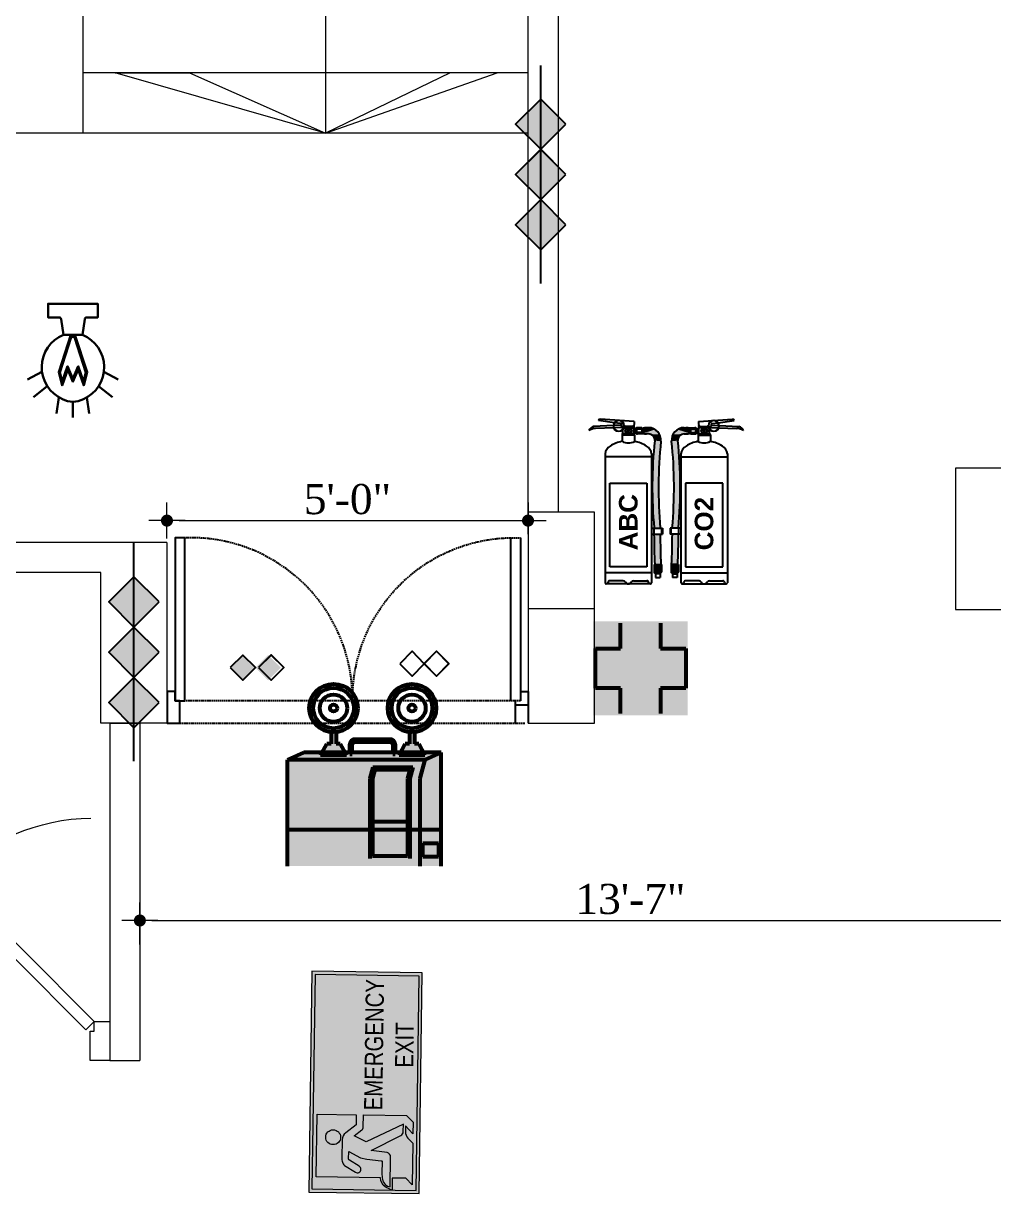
# Model space of a CAD drawing. Header units: inches. Extents: x -250485 to 735580, y -140410 to 288049.
# Drawn here: x 39906.3 to 40067.6, y 21617.7 to 21812.1 of the extents above; entities that cross this region are included whole.
import ezdxf

# ---------------------------------------------------------------- set-up
doc = ezdxf.new("R2010")
doc.units = ezdxf.units.IN
doc.header["$MEASUREMENT"] = 0
doc.header["$PDMODE"] = 35
doc.linetypes.add('DASH', pattern=[0.35, 0.25, -0.1])
doc.layers.get('0').update_dxf_attribs({"lineweight": 0})
doc.layers.get('Defpoints').update_dxf_attribs({"lineweight": 0})
for name, color, linetype in [('bp door', 40, 'Continuous'), ('fire rated wall', 7, 'Continuous'), ('FIREACC', 30, 'Continuous'), ('OUTSIDE', 253, 'Continuous')]:
    doc.layers.add(name, color=color, linetype=linetype)
for name, color, linetype, lineweight in [('COLUMN-2', 102, 'Continuous', 0), ('DIM 01', 250, 'Continuous', 9), ('DOOR', 222, 'Continuous', 0), ('Emergency Light', 251, 'Continuous', 15), ('Layer1', 134, 'Continuous', 0), ('sheet', 7, 'Continuous', 15), ('Stair', 171, 'Continuous', 0), ('SYMBLE', 86, 'Continuous', 0), ('wall', 7, 'Continuous', 0), ('WALL (I)', 7, 'Continuous', 0)]:
    doc.layers.add(name, color=color, linetype=linetype, lineweight=lineweight)
doc.styles.add('DIM-3', font='arial.ttf', dxfattribs={"width": 0.8, "height": 6})
doc.styles.add('REG', font='times.ttf')
doc.styles.get("Standard").update_dxf_attribs({"font": 'arialbd.ttf', "height": 24})
doc.dimstyles.new('Dim-Pres', dxfattribs={"dimtxt": 5.5, "dimasz": 2, "dimexe": 1.5, "dimexo": 1.5, "dimgap": 1, "dimtad": 3, "dimdec": 0, "dimzin": 3, "dimdsep": 46, "dimlunit": 4, "dimtxsty": 'REG', "dimblk": 'point', "dimcen": 2, "dimclrd": 256, "dimclre": 256, "dimclrt": 7, "dimadec": 0, "dimazin": 0, "dimtfac": 0.75, "dimtdec": 0, "dimtmove": 1, "dimatfit": 3, "dimldrblk": 'point', "dimfxl": 0, "dimtolj": 1, "dimtzin": 0, "dimlwd": -1, "dimlwe": -1, "dimarcsym": 1})

# ---------------------------------------------------------------- blocks, each defined once
blk = doc.blocks.new('30 door')
at = {"layer": 'DOOR'}
blk.add_lwpolyline([(-5, 28), (-5, 30), (0, 30), (0, 27.5), (-3.75, 27.5), (-3.75, 28), (-5, 28, 0.181643), (-22.32, 21.45), (-23.38, 20.38), (-5, 2), (-5, 0), (0, 0), (0, 2.5), (-3.75, 2.5), (-3.75, 2), (-5, 2), (-3.94, 3.06), (-22.32, 21.45), (-23.38, 20.38, 0.194724), (-31, 2.42, 0.196084)], format="xyb", dxfattribs=at)
blk = doc.blocks.new('bfg')
at = {"layer": 'fire rated wall'}
h = blk.add_hatch(color=1, dxfattribs=at)
h.dxf.hatch_style = 1
h.paths.add_polyline_path([(9432308.67, -5613534.51), (9432321.43, -5613547.26), (9432334.18, -5613534.51)])
h.paths.add_polyline_path([(9432334.18, -5613534.51), (9432321.43, -5613521.75), (9432308.67, -5613534.51)])
h.paths.add_polyline_path([(9432334.18, -5613534.51), (9432359.68, -5613534.51), (9432346.93, -5613521.75)])
h.paths.add_polyline_path([(9432334.18, -5613534.51), (9432346.93, -5613547.26), (9432359.68, -5613534.51)])
at = {"layer": 'fire rated wall', "color": 1, "elevation": 0}
for points in [[(9432321.43, -5613547.26), (9432334.18, -5613534.51), (9432321.43, -5613521.75), (9432308.67, -5613534.51)], [(9432346.93, -5613547.26), (9432359.68, -5613534.51), (9432346.93, -5613521.75), (9432334.18, -5613534.51)]]:
    blk.add_lwpolyline(points, close=True, dxfattribs=at)
blk.add_lwpolyline([(9432291.67, -5613534.51), (9432376.69, -5613534.51)], dxfattribs=at)
blk = doc.blocks.new('3HR RATE')
at = {"layer": 'fire rated wall', "xscale": 1.292997314696549, "yscale": 1.292997314696549, "zscale": 1.292997314696549}
for p in [(-12191616.17, 7245476.71), (-12191583.19, 7245476.71)]:
    blk.add_blockref('bfg', p, dxfattribs=at)
blk = doc.blocks.new('dot')
at = {"color": 4}
for p, q in [((0, 1.5), (0, -1.5)), ((-1.5, 0), (1.5, 0))]:
    blk.add_line(p, q, dxfattribs=at)
at = {"color": 6, "const_width": 0.5}
blk.add_lwpolyline([(-0.25, 0, 1), (0.25, 0, 1)], format="xyb", close=True, dxfattribs=at)
blk = doc.blocks.new('point')
blk.add_blockref('dot', (0, 0))
blk = doc.blocks.new('*D589')
at = {"layer": 'Defpoints', "color": 0, "ltscale": 30, "transparency": 16777216}
for p in [(39990.21, 21729.53), (39930.21, 21725.76), (39990.21, 21725.76)]:
    blk.add_point(p, dxfattribs=at)
at = {"layer": 'Layer1', "ltscale": 30, "transparency": 16777216}
for p, q in [((39930.21, 21727.26), (39930.21, 21731.03)), ((39990.21, 21727.26), (39990.21, 21731.03)), ((39932.21, 21729.53), (39988.21, 21729.53))]:
    blk.add_line(p, q, dxfattribs=at)
at = {"layer": 'Layer1', "ltscale": 30, "transparency": 16777216, "xscale": 2, "yscale": 2, "zscale": 2, "rotation": 180}
blk.add_blockref('point', (39930.21, 21729.53), dxfattribs=at)
at = {"layer": 'Layer1', "ltscale": 30, "transparency": 16777216, "xscale": 2, "yscale": 2, "zscale": 2}
blk.add_blockref('point', (39990.21, 21729.53), dxfattribs=at)
at = {"layer": 'Layer1', "color": 7, "ltscale": 30, "transparency": 16777216, "insert": (39960.21, 21733.07), "char_height": 5, "attachment_point": 5, "style": 'REG'}
blk.add_mtext('\\A1;5\'-0"', dxfattribs=at)
blk = doc.blocks.new('ffhfhdghf')
at = {"ltscale": 100000, "extrusion": (0.163724, -1.51968e-14, 0.986506)}
h = blk.add_hatch(color=1, dxfattribs=at)
h.paths.add_polyline_path([(-12451.4, -21739.93), (-12453.48, -21742), (-12451.41, -21744.06), (-12451.4, -21744.06), (-12451.4, -21744.06), (-12449.33, -21742)])
h.paths.add_polyline_path([(-12453.48, -21746.13), (-12451.4, -21748.2), (-12449.33, -21746.13), (-12451.4, -21744.06), (-12451.4, -21744.07), (-12451.41, -21744.06)])
at = {"ltscale": 100000}
h = blk.add_hatch(color=1, dxfattribs=at)
h.paths.add_polyline_path([(22064.87, -12450.74), (22066.97, -12452.84), (22069.06, -12450.75), (22069.05, -12450.74), (22069.06, -12450.73), (22066.97, -12448.64)])
h.paths.add_polyline_path([(22071.15, -12452.84), (22073.25, -12450.74), (22071.15, -12448.64), (22069.06, -12450.73), (22069.07, -12450.74), (22069.06, -12450.75)])
at = {"layer": 'bp door', "color": 1}
for p, q in [((22023.72, -12446.8), (22023.72, -12441.53)), ((22025.84, -12441.53), (22025.84, -12445.22)), ((22025.04, -12472.32), (22025.04, -12445.22)), ((22026.63, -12445.22), (22026.63, -12472.32)), ((22025.04, -12446.8), (22023.72, -12446.8))]:
    blk.add_line(p, q, dxfattribs=at)
at = {"layer": 'bp door', "color": 1, "linetype": 'DASH'}
for p, q in [((22081.61, -12441.53), (22024.25, -12441.53)), ((22025.04, -12445.22), (22080.82, -12445.22))]:
    blk.add_line(p, q, dxfattribs=at)
at = {"layer": 'bp door', "color": 1, "extrusion": (-0.163724, 0, 0.986506)}
blk.add_line((22023.72, -12444.53), (22025.78, -12444.53, 0.34), dxfattribs=at)
at = {"layer": 'bp door', "color": 1}
for points in [[(22081.61, -12445.22), (22082.41, -12445.22), (22082.41, -12446.8), (22083.72, -12446.8), (22083.72, -12441.53), (22081.61, -12441.53)], [(22080.82, -12472.32), (22082.41, -12472.32), (22082.41, -12445.22), (22080.82, -12445.22)], [(22068.56, -12450.75), (22066.46, -12448.65), (22064.36, -12450.75), (22066.46, -12452.85)], [(22068.57, -12450.74), (22066.47, -12448.64), (22064.37, -12450.74), (22066.47, -12452.84)], [(22073.25, -12450.74), (22071.15, -12448.64), (22069.05, -12450.74), (22071.15, -12452.84)]]:
    blk.add_lwpolyline(points, close=True, dxfattribs=at)
at = {"layer": 'bp door', "color": 1, "extrusion": (0.163724, -1.51968e-14, 0.986506), "elevation": 3605.81}
for points in [[(-12451.41, -21744.06), (-12449.34, -21741.99), (-12451.41, -21739.92), (-12453.48, -21741.99)], [(-12451.4, -21744.07), (-12449.33, -21742), (-12451.4, -21739.93), (-12453.48, -21742)], [(-12451.4, -21748.2), (-12449.33, -21746.13), (-12451.4, -21744.06), (-12453.48, -21746.13)]]:
    blk.add_lwpolyline(points, close=True, dxfattribs=at)
at = {"layer": 'bp door', "color": 1, "linetype": 'DASH'}
blk.add_arc((22079.74, -12445.53), 26.8, 179.3284, 272.3206, dxfattribs=at)
at = {"layer": 'bp door', "color": 1, "linetype": 'DASH', "extrusion": (8.20373e-15, -1.51906e-14, -1)}
blk.add_ellipse((22026.13, -12445.53), major_axis=(18.95, -18.95), ratio=1, start_param=5.486066, end_param=7.109086, dxfattribs=at)
blk = doc.blocks.new('erww')
at = {"lineweight": 53, "ltscale": 100000}
h = blk.add_hatch(color=9, dxfattribs=at)
edge = h.paths.add_edge_path()
edge.add_ellipse((-274591.48, 140689.88), major_axis=(11.04, 11.04), ratio=1, start_angle=0, end_angle=360)
edge = h.paths.add_edge_path(flags=16)
edge.add_ellipse((-274591.48, 140689.88), major_axis=(9.25, 9.25), ratio=1, start_angle=0, end_angle=360)
h = blk.add_hatch(color=9, dxfattribs=at)
edge = h.paths.add_edge_path()
edge.add_ellipse((-274540.94, 140689.88), major_axis=(11.04, 11.04), ratio=1, start_angle=0, end_angle=360)
edge = h.paths.add_edge_path(flags=16)
edge.add_ellipse((-274540.94, 140689.88), major_axis=(9.25, 9.25), ratio=1, start_angle=0, end_angle=360)
h = blk.add_hatch(color=252, dxfattribs=at)
edge = h.paths.add_edge_path()
edge.add_line((-274593.09, 140666.86), (-274595.79, 140666.86))
edge.add_line((-274595.79, 140666.86), (-274599.82, 140659.47))
edge.add_line((-274599.82, 140659.47), (-274583.14, 140659.47))
edge.add_line((-274583.14, 140659.47), (-274587.17, 140666.86))
edge.add_line((-274587.17, 140666.86), (-274589.87, 140666.86))
edge.add_line((-274589.87, 140666.86), (-274589.87, 140674.34))
edge.add_ellipse((-274591.48, 140689.88), major_axis=(-11.04, 11.04), ratio=1, start_angle=129.08359, end_angle=140.91641, ccw=False)
edge.add_line((-274593.09, 140674.34), (-274593.09, 140666.86))
h = blk.add_hatch(color=251, dxfattribs=at)
edge = h.paths.add_edge_path()
edge.add_ellipse((-274577.86, 140666.54), major_axis=(2.28, 2.28), ratio=1, start_angle=45, end_angle=135)
edge.add_line((-274581.08, 140666.54), (-274581.08, 140660.24))
edge.add_line((-274581.08, 140660.24), (-274579.47, 140660.24))
edge.add_line((-274579.47, 140660.24), (-274579.47, 140666.43))
edge.add_ellipse((-274577.8, 140666.48), major_axis=(1.18, 1.18), ratio=1, start_angle=43.04056, end_angle=136.95944, ccw=False)
edge.add_line((-274577.75, 140668.15), (-274555.06, 140668.15))
edge.add_ellipse((-274555.01, 140666.48), major_axis=(1.18, 1.18), ratio=1, start_angle=313.04056, end_angle=406.95939, ccw=False)
edge.add_line((-274553.34, 140666.43), (-274553.34, 140660.24))
edge.add_line((-274553.34, 140660.24), (-274551.73, 140660.24))
edge.add_line((-274551.73, 140660.24), (-274551.73, 140666.54))
edge.add_ellipse((-274554.95, 140666.54), major_axis=(2.28, 2.28), ratio=1, start_angle=315, end_angle=405)
edge.add_line((-274554.95, 140669.76), (-274577.86, 140669.76))
h = blk.add_hatch(color=252, dxfattribs=at)
edge = h.paths.add_edge_path()
edge.add_line((-274542.55, 140666.86), (-274545.25, 140666.86))
edge.add_line((-274545.25, 140666.86), (-274549.28, 140659.47))
edge.add_line((-274549.28, 140659.47), (-274532.6, 140659.47))
edge.add_line((-274532.6, 140659.47), (-274536.63, 140666.86))
edge.add_line((-274536.63, 140666.86), (-274539.33, 140666.86))
edge.add_line((-274539.33, 140666.86), (-274539.33, 140674.34))
edge.add_ellipse((-274540.94, 140689.88), major_axis=(-11.04, 11.04), ratio=1, start_angle=129.08359, end_angle=140.91641, ccw=False)
edge.add_line((-274542.55, 140674.34), (-274542.55, 140666.86))
for color, points in [(255, [(-274579.47, 140661.34), (-274579.47, 140660.24), (-274581.08, 140660.24), (-274581.08, 140661.34), (-274610.68, 140661.34), (-274621.14, 140656.51), (-274532.59, 140656.51), (-274522.13, 140661.34), (-274551.73, 140661.34), (-274551.73, 140660.24), (-274553.34, 140660.24), (-274553.34, 140661.34)]), (250, [(-274534.02, 140594.12), (-274523.81, 140594.12), (-274523.81, 140602.86), (-274534.02, 140602.86)])]:
    blk.add_hatch(color=color, dxfattribs=at).paths.add_polyline_path(points)
h = blk.add_hatch(color=255, dxfattribs=at)
h.paths.add_polyline_path([(-274522.13, 140661.34), (-274532.59, 140656.51), (-274535.81, 140644.43), (-274535.81, 140588.08), (-274522.13, 140588.08)])
h.paths.add_polyline_path([(-274523.81, 140602.86), (-274523.81, 140594.12), (-274534.02, 140594.12), (-274534.02, 140602.86)], flags=16)
h = blk.add_hatch(color=9, dxfattribs=at)
h.paths.add_polyline_path([(-274621.14, 140656.51), (-274621.14, 140588.08), (-274535.81, 140588.08), (-274535.81, 140644.43), (-274532.59, 140656.51)])
h.paths.add_polyline_path([(-274568.01, 140644.43), (-274566.08, 140651.68), (-274540.32, 140651.68), (-274542.25, 140644.43), (-274542.25, 140592.92), (-274568.01, 140592.92)], flags=16)
h.paths.add_polyline_path([(-274566.4, 140644.43), (-274564.9, 140650.07), (-274542.36, 140650.07), (-274543.86, 140644.43), (-274543.86, 140594.53), (-274566.4, 140594.53)], flags=0)
h = blk.add_hatch(color=250, dxfattribs=at)
h.paths.add_polyline_path([(-274566.08, 140651.68), (-274568.01, 140644.43), (-274568.01, 140592.92), (-274542.25, 140592.92), (-274542.25, 140644.43), (-274540.32, 140651.68)])
h.paths.add_polyline_path([(-274542.36, 140650.07), (-274543.86, 140644.43), (-274543.86, 140594.53), (-274566.4, 140594.53), (-274566.4, 140644.43), (-274564.9, 140650.07)], flags=16)
at = {"color": 9, "lineweight": 53, "ltscale": 100000}
for p, q in [((-274593.09, 140674.34), (-274593.09, 140666.86)), ((-274589.87, 140674.34), (-274589.87, 140666.86)), ((-274542.55, 140674.34), (-274542.55, 140666.86)), ((-274539.33, 140674.34), (-274539.33, 140666.86)), ((-274599.82, 140659.47), (-274595.79, 140666.86)), ((-274593.09, 140666.86), (-274595.79, 140666.86)), ((-274587.17, 140666.86), (-274589.87, 140666.86)), ((-274587.17, 140666.86), (-274583.14, 140659.47)), ((-274549.28, 140659.47), (-274545.25, 140666.86)), ((-274542.55, 140666.86), (-274545.25, 140666.86)), ((-274536.63, 140666.86), (-274539.33, 140666.86)), ((-274536.63, 140666.86), (-274532.6, 140659.47)), ((-274583.14, 140659.47), (-274599.82, 140659.47)), ((-274532.6, 140659.47), (-274549.28, 140659.47))]:
    blk.add_line(p, q, dxfattribs=at)
at = {"color": 251, "lineweight": 53, "ltscale": 100000}
for p, q in [((-274577.86, 140669.76), (-274554.95, 140669.76)), ((-274577.75, 140668.15), (-274554.95, 140668.15))]:
    blk.add_line(p, q, dxfattribs=at)
at = {"color": 255, "lineweight": 53, "ltscale": 100000}
for p, q in [((-274610.68, 140661.34), (-274621.14, 140656.51)), ((-274581.08, 140661.34), (-274610.68, 140661.34)), ((-274581.08, 140660.24), (-274581.08, 140666.54)), ((-274581.08, 140660.24), (-274579.47, 140660.24)), ((-274579.47, 140660.24), (-274579.47, 140666.54)), ((-274553.34, 140661.34), (-274579.47, 140661.34)), ((-274553.34, 140666.54), (-274553.34, 140660.24)), ((-274553.34, 140660.24), (-274551.73, 140660.24)), ((-274551.73, 140666.54), (-274551.73, 140660.24)), ((-274522.13, 140661.34), (-274551.73, 140661.34)), ((-274522.13, 140661.34), (-274532.59, 140656.51)), ((-274522.13, 140588.08), (-274522.13, 140661.34)), ((-274532.59, 140656.51), (-274621.14, 140656.51)), ((-274532.59, 140656.51), (-274535.81, 140644.43)), ((-274535.81, 140644.43), (-274535.81, 140588.08)), ((-274621.14, 140611.66), (-274522.13, 140611.66)), ((-274534.02, 140602.86), (-274523.81, 140602.86)), ((-274534.02, 140594.12), (-274534.02, 140602.86)), ((-274523.81, 140602.86), (-274523.81, 140594.12)), ((-274523.81, 140594.12), (-274534.02, 140594.12))]:
    blk.add_line(p, q, dxfattribs=at)
at = {"color": 250, "lineweight": 53, "ltscale": 100000}
for p, q in [((-274621.14, 140588.08), (-274621.14, 140656.51)), ((-274566.08, 140651.68), (-274568.01, 140644.43)), ((-274564.9, 140650.07), (-274566.4, 140644.43)), ((-274540.32, 140651.68), (-274566.08, 140651.68)), ((-274542.36, 140650.07), (-274564.9, 140650.07)), ((-274542.36, 140650.07), (-274543.86, 140644.43)), ((-274540.32, 140651.68), (-274542.25, 140644.43)), ((-274568.01, 140644.43), (-274568.01, 140592.92)), ((-274566.4, 140644.43), (-274566.4, 140594.53)), ((-274543.86, 140644.43), (-274543.86, 140594.53)), ((-274542.25, 140644.43), (-274542.25, 140592.92)), ((-274542.25, 140616.5), (-274568.01, 140616.5)), ((-274543.86, 140594.53), (-274566.4, 140594.53))]:
    blk.add_line(p, q, dxfattribs=at)
at = {"color": 9, "lineweight": 53, "ltscale": 100000}
for centre, major_axis, start_param, end_param in [((-274591.48, 140689.88), (11.04, 11.04), 5.497787, 11.780972), ((-274540.94, 140689.88), (11.04, 11.04), 5.497787, 11.780972), ((-274591.48, 140689.88), (9.25, 9.25), 5.497787, 11.780972), ((-274591.48, 140689.88), (-6.22, 6.22), 3.926991, 10.210176), ((-274540.94, 140689.88), (9.25, 9.25), 5.497787, 11.780972), ((-274540.94, 140689.88), (-6.22, 6.22), 3.926991, 10.210176), ((-274591.48, 140689.88), (-1.6, 1.6), 3.926991, 10.210176), ((-274540.94, 140689.88), (-1.6, 1.6), 3.926991, 10.210176)]:
    blk.add_ellipse(centre, major_axis=major_axis, ratio=1, start_param=start_param, end_param=end_param, dxfattribs=at)
at = {"color": 251, "lineweight": 53, "ltscale": 100000}
for centre, major_axis, start_param, end_param in [((-274577.86, 140666.54), (2.28, 2.28), 0.785398, 2.356194), ((-274577.8, 140666.48), (-1.18, 1.18), -0.819596, 0.751199), ((-274555.01, 140666.48), (-1.18, 1.18), 3.96119, 5.531985), ((-274554.95, 140666.54), (2.28, 2.28), 5.497787, 7.068583)]:
    blk.add_ellipse(centre, major_axis=major_axis, ratio=1, start_param=start_param, end_param=end_param, dxfattribs=at)
blk = doc.blocks.new('A$C16DB04AD')
at = {"layer": 'Emergency Light', "color": 154, "lineweight": 30}
for p, q in [((-6.54, -14.39), (-9.59, -15.98)), ((6.54, -14.39), (9.59, -15.98)), ((-5.43, -17.4), (-8.33, -19.77)), ((5.43, -17.4), (8.33, -19.77)), ((-2.95, -19.78), (-3.46, -23.22)), ((0, -20.7), (0, -24)), ((2.95, -19.78), (3.46, -23.22))]:
    blk.add_line(p, q, dxfattribs=at)
blk.add_lwpolyline([(-2, -6.57), (-2.49, -3.28, 0.371278), (-2.94, -2.89), (-5.25, -2.89), (-5.25, 0), (5.25, 0), (5.25, -2.89), (2.94, -2.89, 0.371278), (2.49, -3.28), (2, -6.57)], format="xyb", dxfattribs=at)
at = {"layer": 'Emergency Light', "color": 1, "lineweight": 30}
blk.add_lwpolyline([(-0.43, -6.57), (-3.01, -14.48), (-2.28, -17.27), (-1.1, -13.91), (0, -16.5), (1.1, -13.91), (2.28, -17.27), (3.01, -14.48), (0.43, -6.57)], dxfattribs=at)
blk.add_lwpolyline([(0.43, -7.28, 0.690361), (-0.43, -7.28), (-2.75, -14.5), (-2.25, -16.42), (-1.12, -13.21), (0, -15.86), (1.12, -13.21), (2.25, -16.42), (2.75, -14.5), (0.43, -7.28)], format="xyb", dxfattribs=at)
at = {"layer": 'Emergency Light', "color": 154, "lineweight": 30}
blk.add_lwpolyline([(-2.02, -6.58), (2, -6.57)], dxfattribs=at)
for centre, radius, start, end in [((0.78, -13.41), 7.38, 112.0671, 245.9767), ((-0.78, -13.41), 7.38, 294.0233, 67.9329), ((0, -15.96), 4.74, 241.9689, 298.0311)]:
    blk.add_arc(centre, radius, start, end, dxfattribs=at)
blk = doc.blocks.new('WFE')
h = blk.add_hatch(color=255)
h.dxf.hatch_style = 1
h.paths.add_polyline_path([(-267898.14, 138466.65), (-267925.22, 138466.65), (-267925.22, 138453.12), (-267898.14, 138453.12)])
at = {"true_color": 0x00823c}
h = blk.add_hatch(color=116, dxfattribs=at)
h.dxf.hatch_style = 1
h.paths.add_polyline_path([(-267898.53, 138466.27), (-267924.83, 138466.27), (-267924.83, 138453.5), (-267898.53, 138453.5)])
h = blk.add_hatch(color=7)
h.dxf.hatch_style = 1
edge = h.paths.add_edge_path()
edge.add_line((-267915.67, 138465.76), (-267915.67, 138460.96))
edge.add_line((-267915.67, 138460.96), (-267916.89, 138460.95))
edge.add_line((-267916.89, 138460.95), (-267917.87, 138462.22))
edge.add_arc((-267918.79, 138461.48), 1.18, 38.6997, 89.1552)
edge.add_line((-267918.77, 138462.66), (-267920.97, 138462.66))
edge.add_arc((-267920.89, 138460.14), 2.52, 91.7797, 103.5408)
edge.add_arc((-267921.27, 138461.83), 0.786, 105.7358, 142.6328)
edge.add_line((-267921.89, 138462.31), (-267922.7, 138460.97))
edge.add_arc((-267922.33, 138460.73), 0.434, 146.6305, 329.27)
edge.add_line((-267921.96, 138460.51), (-267921.24, 138461.73))
edge.add_arc((-267921.09, 138461.64), 0.176, 91.289, 148.2105, ccw=False)
edge.add_line((-267921.09, 138461.82), (-267920.17, 138461.82))
edge.add_line((-267920.17, 138461.82), (-267920.91, 138460.36))
edge.add_line((-267920.91, 138460.36), (-267921.1, 138459.57))
edge.add_line((-267921.1, 138459.57), (-267921.25, 138457.85))
edge.add_arc((-267921.37, 138457.83), 0.125, -85.898, 7.6051, ccw=False)
edge.add_line((-267921.36, 138457.71), (-267922.79, 138457.71))
edge.add_arc((-267922.82, 138454.18), 3.53, 89.4971, 101.3594)
edge.add_arc((-267923.32, 138456.51), 1.15, 100.0089, 171.4142)
edge.add_line((-267924.45, 138456.68), (-267920.81, 138456.69))
edge.add_arc((-267920.77, 138457.28), 0.589, 266.7226, 344.0757)
edge.add_line((-267920.21, 138457.12), (-267920.01, 138459.09))
edge.add_line((-267920.01, 138459.09), (-267918.13, 138455.48))
edge.add_arc((-267917.62, 138455.74), 0.573, 207.3378, 270.1311)
edge.add_line((-267917.62, 138455.17), (-267916.72, 138455.17))
edge.add_line((-267916.72, 138455.17), (-267918.94, 138459.69))
edge.add_line((-267918.94, 138459.69), (-267918.25, 138461.19))
edge.add_line((-267918.25, 138461.19), (-267917.51, 138460.24))
edge.add_arc((-267917.16, 138460.56), 0.468, 222.2016, 269.5545)
edge.add_line((-267917.16, 138460.09), (-267915.67, 138460.09))
edge.add_line((-267915.67, 138460.09), (-267915.67, 138454.79))
edge.add_line((-267915.67, 138454.79), (-267916.48, 138453.99))
edge.add_line((-267916.48, 138453.99), (-267917.89, 138453.99))
edge.add_line((-267917.89, 138453.99), (-267916.91, 138454.91))
edge.add_line((-267916.91, 138454.91), (-267917.87, 138454.91))
edge.add_arc((-267917.29, 138453.25), 1.76, 109.0672, 137.8746)
edge.add_line((-267918.6, 138454.43), (-267919.06, 138453.99))
edge.add_line((-267919.06, 138453.99), (-267924.15, 138453.99))
edge.add_line((-267924.15, 138453.99), (-267923.36, 138454.78))
edge.add_line((-267923.36, 138454.78), (-267923.36, 138456.44))
edge.add_line((-267923.36, 138456.44), (-267924.83, 138456.43))
edge.add_arc((-267918.88, 138454.19), 6.36, 150.9073, 159.3468, ccw=False)
edge.add_arc((-267923.35, 138456.57), 1.3, 89.7522, 146.6944, ccw=False)
edge.add_line((-267923.34, 138457.87), (-267923.34, 138465.76))
edge.add_line((-267923.34, 138465.76), (-267915.67, 138465.76))
edge = h.paths.add_edge_path(flags=16)
edge.add_arc((-267918.45, 138463.76), 0.912, 0, 360)
h = blk.add_hatch(color=7)
h.dxf.hatch_style = 1
h.paths.add_polyline_path([(-267910.19, 138462.55), (-267910.19, 138463.83), (-267907.55, 138463.83), (-267909.18, 138465.36), (-267907.54, 138465.36), (-267905.16, 138463.19), (-267907.53, 138461.02), (-267909.19, 138461.02), (-267907.55, 138462.55)])
at = {"color": 255}
blk.add_lwpolyline([(-267898.14, 138466.65), (-267925.22, 138466.65), (-267925.22, 138453.12), (-267898.14, 138453.12)], close=True, dxfattribs=at)
at = {"color": 116, "true_color": 0x00823c}
blk.add_lwpolyline([(-267898.53, 138466.27), (-267924.83, 138466.27), (-267924.83, 138453.5), (-267898.53, 138453.5)], close=True, dxfattribs=at)
at = {"color": 255}
blk.add_lwpolyline([(-267915.67, 138465.76), (-267915.67, 138460.96), (-267916.89, 138460.95), (-267917.87, 138462.22, 0.223781), (-267918.77, 138462.66), (-267920.97, 138462.66, 0.051363), (-267921.48, 138462.59, 0.162399), (-267921.89, 138462.31), (-267922.7, 138460.97, 1.023303), (-267921.96, 138460.51), (-267921.24, 138461.73, -0.253603), (-267921.09, 138461.82), (-267920.17, 138461.82), (-267920.91, 138460.36), (-267921.1, 138459.57), (-267921.25, 138457.85, -0.432237), (-267921.36, 138457.71), (-267922.79, 138457.71, 0.051805), (-267923.52, 138457.64, 0.322053), (-267924.45, 138456.68), (-267920.81, 138456.69, 0.350945), (-267920.21, 138457.12), (-267920.01, 138459.09), (-267918.13, 138455.48, 0.281056), (-267917.62, 138455.17), (-267916.72, 138455.17), (-267918.94, 138459.69), (-267918.25, 138461.19), (-267917.51, 138460.24, 0.209607), (-267917.16, 138460.09), (-267915.67, 138460.09), (-267915.67, 138454.79), (-267916.48, 138453.99), (-267917.89, 138453.99), (-267916.91, 138454.91), (-267917.87, 138454.91, 0.126362), (-267918.6, 138454.43), (-267919.06, 138453.99), (-267924.15, 138453.99), (-267923.36, 138454.78), (-267923.36, 138456.44), (-267924.83, 138456.43, -0.036841), (-267924.44, 138457.28, -0.253699), (-267923.34, 138457.87), (-267923.34, 138465.76), (-267915.67, 138465.76)], format="xyb", close=True, dxfattribs=at)
blk.add_circle((-267918.45, 138463.76), 0.912, dxfattribs=at)
at = {"layer": 'DIM 01', "color": 255, "lineweight": -2, "insert": (-267908.26, 138460.02), "char_height": 2.2352, "attachment_point": 1, "style": 'DIM-3'}
blk.add_mtext_dynamic_manual_height_columns('\\pi-6.82409;{\\C0;EMERGENCY\\P\\pi-1.53473;EXIT}', width=2.2352, gutter_width=11.18, heights=[0], dxfattribs=at)
blk = doc.blocks.new('er32')
at = {"lineweight": 53, "ltscale": 100000}
h = blk.add_hatch(color=98, dxfattribs=at)
h.paths.add_polyline_path([(-274598.78, 140480.82), (-274598.78, 140402.51), (-274520.46, 140402.51), (-274520.46, 140480.82)])
h.paths.add_polyline_path([(-274576.2, 140479.17), (-274543.05, 140479.17), (-274543.05, 140458.24), (-274522.12, 140458.24), (-274522.12, 140425.09), (-274543.05, 140425.09), (-274543.05, 140404.16), (-274576.2, 140404.16), (-274576.2, 140425.09), (-274597.12, 140425.09), (-274597.12, 140458.24), (-274576.2, 140458.24)], flags=16)
blk.add_hatch(color=7, dxfattribs=at).paths.add_polyline_path([(-274543.05, 140425.09), (-274522.12, 140425.09), (-274522.12, 140458.24), (-274543.05, 140458.24), (-274543.05, 140479.17), (-274576.2, 140479.17), (-274576.2, 140458.24), (-274597.12, 140458.24), (-274597.12, 140425.09), (-274576.2, 140425.09), (-274576.2, 140404.16), (-274543.05, 140404.16)])
at = {"color": 75, "lineweight": 53, "ltscale": 100000}
for p, q in [((-274576.2, 140458.24), (-274576.2, 140479.17)), ((-274543.05, 140479.17), (-274543.05, 140458.24)), ((-274597.12, 140425.09), (-274597.12, 140458.24)), ((-274597.12, 140458.24), (-274576.2, 140458.24)), ((-274543.05, 140458.24), (-274522.12, 140458.24)), ((-274522.12, 140458.24), (-274522.12, 140425.09)), ((-274576.2, 140425.09), (-274597.12, 140425.09)), ((-274576.2, 140404.16), (-274576.2, 140425.09)), ((-274522.12, 140425.09), (-274543.05, 140425.09)), ((-274543.05, 140425.09), (-274543.05, 140404.16))]:
    blk.add_line(p, q, dxfattribs=at)
blk = doc.blocks.new('*U196')
at = {"layer": 'OUTSIDE', "linetype": 'Continuous'}
for points in [[(-85.3, 498), (-100.1, 481.8), (-46.6, 485.8)], [(-64.2, 504), (-85.3, 498), (-52.4, 503.4)], [(-52.4, 503.4), (-85.3, 498), (-46.6, 502.2)], [(-43.2, 502.2), (-85.3, 498), (-43.2, 485.8)], [(-85.3, 498), (-43.2, 502.2), (-46.6, 502.2)], [(-85.3, 498), (-46.6, 485.8), (-43.2, 485.8)], [(-52.4, 503.4), (-58.3, 504), (-64.2, 504)], [(-100.1, 481.8), (-104.2, 460.2), (-78.9, 477.6)], [(-78.9, 477.6), (-104.2, 460.2), (-84.3, 462.4)], [(-84.3, 462.4), (-104.2, 460.2), (-76.6, 321.2)], [(-104.2, 460.2), (-96.6, 320.1), (-76.6, 321.2)], [(-46.6, 485.8), (-100.1, 481.8), (-64, 484)], [(-64, 484), (-100.1, 481.8), (-78.9, 477.6)], [(-46.6, 485.8), (-64, 484), (-52.4, 484.6)], [(-52.4, 484.6), (-64, 484), (-58.3, 484)], [(-96.6, 320.1), (-102.4, 180), (-82.5, 180)], [(-76.6, 321.2), (-96.6, 320.1), (-82.5, 180)], [(-82, 160), (-102.8, 111), (-82.8, 111)], [(-102, 160), (-102.8, 111), (-82, 160)], [(-102.8, 111), (-104.2, 62), (-84.2, 62)], [(-82.8, 111), (-102.8, 111), (-84.2, 62)]]:
    blk.add_solid(points, dxfattribs=at)
blk = doc.blocks.new('*U195')
at = {"layer": 'OUTSIDE', "linetype": 'Continuous'}
for points in [[(0.4, 499.9), (0, 488.3), (0.9, 485.5)], [(0.8, 499.9), (0.4, 499.9), (0.9, 485.5)], [(0.9, 499.9), (0.8, 499.9), (0.9, 485.5)], [(0.9, 499.9), (0.9, 485.5), (1.7, 488.3)], [(1.2, 499.9), (0.9, 499.9), (1.7, 488.3)], [(0, 488.3), (-0.7, 487.2), (0.9, 485.5)], [(-0.7, 487.2), (-0.3, 486), (0.9, 485.5)], [(1.7, 488.3), (0.9, 485.5), (2.4, 487.2)], [(2.4, 487.2), (0.9, 485.5), (2, 486)]]:
    blk.add_solid(points, dxfattribs=at)
blk = doc.blocks.new('CO2')
at = {"layer": 'FIREACC', "color": 31}
for p, q in [((-39657, 31717.2), (-39568.9, 31723.6)), ((-39657, 31717.2), (-39655.8, 31701.2)), ((-39630.5, 31701.2), (-39655.9, 31701.2)), ((-39655.9, 31685.2), (-39655.9, 31701.2)), ((-39655.3, 31701.2), (-39655.7, 31707.1)), ((-39651.6, 31705.1), (-39631.2, 31704)), ((-39651.5, 31703.5), (-39651.6, 31705.1)), ((-39651.6, 31702.6), (-39630.7, 31701.9)), ((-39630.7, 31704), (-39626.1, 31703.7)), ((-39630.2, 31701.9), (-39604.6, 31701.1)), ((-39628.1, 31701.2), (-39630, 31701.2)), ((-39628.1, 31697.8), (-39628.1, 31701.2)), ((-39623.8, 31709.3), (-39623.6, 31706.3)), ((-39623.7, 31707.7), (-39603.7, 31706.7)), ((-39621.8, 31711.8), (-39606.4, 31714)), ((-39605.9, 31714.1), (-39564.7, 31719.9)), ((-39604.2, 31701.1), (-39557.5, 31699.5)), ((-39603.3, 31706.6), (-39552.1, 31703.9)), ((-39658, 31682), (-39626, 31682)), ((-39658, 31682), (-39658, 31666)), ((-39657.2, 31685.2), (-39626.8, 31685.2)), ((-39657.2, 31683.6), (-39657.2, 31682)), ((-39657.2, 31683.6), (-39626.8, 31683.6)), ((-39628.1, 31685.2), (-39628.1, 31697.1)), ((-39626.8, 31683.6), (-39626.8, 31682)), ((-39626, 31682), (-39626, 31666)), ((-39702, 31633.6), (-39702, 31300.6)), ((-39582, 31633.6), (-39582, 31300.6)), ((-39655.3, 31305.6), (-39691, 31305.6)), ((-39628.7, 31305.6), (-39593.9, 31305.6))]:
    blk.add_line(p, q, dxfattribs=at)
for centre, radius in [((-39653.4, 31703.3), 0.818), ((-39642, 31693.2), 8), ((-39642, 31693.2), 7.11)]:
    blk.add_circle(centre, radius, dxfattribs=at)
for centre, radius, start, end in [((-39653.4, 31703.3), 1.96, 184.1612, 4.1612), ((-39626, 31706.1), 2.4, 266.9201, 4.1612), ((-39621.4, 31709.5), 2.4, 97.9905, 184.1612), ((-39568.7, 31719.6), 4, 4.1612, 94.1612), ((-39562.3, 31655.6), 44.2, 59.9746, 83.8066), ((-39555.6, 31687.7), 16.6, 21.9213, 77.9269), ((-39657.2, 31684.4), 0.8, 90, 270), ((-39626.8, 31684.4), 0.8, 270, 90), ((-39675.9, 31630.6), 26.3, 119.5311, 173.3898), ((-39641.5, 31581.1), 86.5, 100.9999, 123.208), ((-39642.5, 31581.1), 86.5, 56.792, 79.0001), ((-39608.1, 31630.6), 26.3, 6.6102, 60.4689), ((-39697.8, 31302.3), 4.51, 202.0814, 252.7663), ((-39699.4, 31302.4), 4.45, 276.3773, 340.9868), ((-39686.5, 31298.3), 9.06, 135.2683, 162.981), ((-39690.5, 31301.8), 3.74, 83.2574, 130.4174), ((-39654.9, 31298.8), 6.79, 39.6417, 93.3999), ((-39642.3, 31305.7), 7.75, 199.8006, 272.52), ((-39641.7, 31305.7), 7.75, 267.48, 340.1994), ((-39629.1, 31298.8), 6.79, 86.6001, 140.3583), ((-39593.5, 31301.8), 3.74, 49.5826, 96.7426), ((-39597.5, 31298.3), 9.06, 17.019, 44.7317), ((-39584.6, 31302.4), 4.45, 199.0132, 263.6227), ((-39586.2, 31302.3), 4.51, 287.2337, 337.9186)]:
    blk.add_arc(centre, radius, start, end, dxfattribs=at)
at = {"layer": 'OUTSIDE', "color": 31}
for p, q in [((-39694.1, 31701.2), (-39689.3, 31701.2)), ((-39677.2, 31701.2), (-39665.8, 31701.2)), ((-39677.2, 31701.2), (-39677.2, 31685.2)), ((-39677.1, 31698.9), (-39665.5, 31698.9)), ((-39661.2, 31699.5), (-39655.9, 31699.5)), ((-39661.2, 31699.5), (-39661.2, 31686.9)), ((-39655.8, 31701.2), (-39655.3, 31701.2)), ((-39642.7, 31689.4), (-39644.7, 31699.8)), ((-39641.3, 31689.4), (-39639.3, 31699.8)), ((-39632.4, 31706.4), (-39630.6, 31706.4)), ((-39630.6, 31705.7), (-39632.4, 31705.7)), ((-39677.2, 31697.8), (-39665.5, 31697.8)), ((-39677.2, 31688.6), (-39665.5, 31688.6)), ((-39677.2, 31685.2), (-39665.8, 31685.2)), ((-39677.1, 31687.5), (-39665.5, 31687.5)), ((-39661.2, 31695.5), (-39655.9, 31695.5)), ((-39661.2, 31690.9), (-39655.9, 31690.9)), ((-39661.2, 31686.9), (-39655.9, 31686.9)), ((-39644.9, 31695), (-39646.8, 31696.2)), ((-39642.4, 31697.9), (-39642.7, 31688.6)), ((-39642.4, 31697.9), (-39642, 31697.9)), ((-39641.7, 31697.9), (-39642, 31697.9)), ((-39641.7, 31697.9), (-39642, 31697.9)), ((-39641.7, 31697.9), (-39641.3, 31688.6)), ((-39639.1, 31695), (-39637.2, 31696.2)), ((-39702, 31626), (-39582, 31626)), ((-39702, 31326), (-39582, 31326)), ((-39699.2, 31298), (-39584.8, 31298))]:
    blk.add_line(p, q, dxfattribs=at)
at = {"layer": 'OUTSIDE', "color": 1}
for p, q in [((-39677.3, 31699.8), (-39679.9, 31699.8)), ((-39694.1, 31685.2), (-39689.3, 31685.2)), ((-39677.3, 31686.6), (-39679.9, 31686.6)), ((-39690, 31557.8), (-39690, 31341.8)), ((-39594, 31557.8), (-39690, 31557.8)), ((-39594, 31341.8), (-39594, 31557.8)), ((-39730, 31442), (-39730, 31426)), ((-39702, 31442), (-39730, 31442)), ((-39727.9, 31442), (-39727.9, 31426)), ((-39708, 31442), (-39708, 31426)), ((-39702, 31426), (-39730, 31426)), ((-39727.7, 31347.6), (-39727.7, 31346)), ((-39708.5, 31347.6), (-39727.7, 31347.6)), ((-39727.2, 31346), (-39727.7, 31346)), ((-39727.7, 31346), (-39727.7, 31328)), ((-39727.2, 31345.9), (-39727.2, 31328)), ((-39721.9, 31346), (-39724.3, 31346)), ((-39724.3, 31345.9), (-39724.3, 31328)), ((-39721.9, 31345.9), (-39721.9, 31328)), ((-39719.3, 31326), (-39719.3, 31346)), ((-39716.9, 31346), (-39719.3, 31346)), ((-39716.9, 31326), (-39716.9, 31346)), ((-39716.9, 31326), (-39716.9, 31346)), ((-39714.2, 31346), (-39711.8, 31346)), ((-39714.2, 31345.9), (-39714.2, 31328)), ((-39711.8, 31345.9), (-39711.8, 31328)), ((-39708.9, 31346), (-39708.5, 31346)), ((-39708.9, 31345.9), (-39708.9, 31328)), ((-39708.5, 31347.6), (-39708.5, 31346)), ((-39708.5, 31346), (-39708.5, 31328)), ((-39690, 31341.8), (-39594, 31341.8)), ((-39710.1, 31326), (-39726.1, 31326)), ((-39724.9, 31325), (-39724.9, 31326)), ((-39724.9, 31325), (-39711.3, 31325)), ((-39724.3, 31325), (-39724.3, 31314)), ((-39724.3, 31324.1), (-39711.8, 31324.1)), ((-39711.8, 31314), (-39724.3, 31314)), ((-39711.8, 31325), (-39711.8, 31314)), ((-39711.3, 31325), (-39711.3, 31326))]:
    blk.add_line(p, q, dxfattribs=at)
at = {"layer": 'OUTSIDE', "color": 31}
for centre, radius, start, end in [((-39694, 31669), 32.2, 90.1556, 185.0263), ((-39666, 31693.8), 7.45, 50.2127, 88.8117), ((-39665.6, 31700.9), 1.98, 271.9881, 358.9526), ((-39632.4, 31706), 0.343, 90, 270), ((-39617.3, 31705.9), 14, 181.0255, 178.2204), ((-39617.3, 31705.9), 13.6, 181.0585, 178.1631), ((-39630.6, 31706), 0.343, 270, 90), ((-39694, 31669), 16.2, 90.3251, 183.7727), ((-39691.3, 31730.2), 45.1, 272.4836, 284.5448), ((-39666, 31692.6), 7.45, 271.1883, 309.7873), ((-39667.9, 31693.2), 5.13, 297.4534, 62.5466), ((-39665.6, 31685.5), 1.98, 1.0474, 88.0119), ((-39642, 31693.2), 5.65, 115.6308, 148.0837), ((-39642, 31693.2), 3.41, 125.5003, 148.0837), ((-39642, 31687.6), 1.22, 124.6063, 55.8009), ((-39642, 31693.2), 3.41, 31.9163, 54.4997), ((-39642, 31693.2), 5.65, 31.9163, 64.3692), ((-40885.3, 31546.6), 1165.4, 354.8506, 5.8887), ((-40874.1, 31547.2), 1170.2, 354.8444, 5.9227), ((-39644.1, 31689.8), 27.6, 239.6837, 274.3046), ((-39639.5, 31687.9), 25.7, 264.3962, 301.6155)]:
    blk.add_arc(centre, radius, start, end, dxfattribs=at)
at = {"layer": 'OUTSIDE', "color": 1}
for centre, radius, start, end in [((-39691.3, 31656.2), 45.1, 75.4552, 87.5164), ((-42910.4, 31458.9), 3186.3, 357.9975, 359.4077), ((-42910.4, 31458.9), 3202.3, 358.0075, 359.4106), ((-39724.8, 31328.7), 2.97, 192.2541, 244.019), ((-39724.3, 31328.7), 2.97, 192.2541, 244.019), ((-39721.4, 31328.7), 2.97, 192.2541, 244.019), ((-39719, 31328.7), 2.97, 192.2541, 244.019), ((-39717.1, 31328.7), 2.97, 295.981, 347.7459), ((-39714.7, 31328.7), 2.97, 295.981, 347.7459), ((-39711.8, 31328.7), 2.97, 295.981, 347.7459), ((-39711.4, 31328.7), 2.97, 295.981, 347.7459)]:
    blk.add_arc(centre, radius, start, end, dxfattribs=at)
at = {"layer": 'OUTSIDE', "color": 1, "linetype": 'Continuous', "xscale": 0.8000000000029104, "yscale": 0.7999999999992724, "zscale": 0.7999999999999443}
blk.add_blockref('*U196', (-39642.7, 31298), dxfattribs=at)
at = {"layer": 'OUTSIDE', "color": 31, "linetype": 'Continuous', "xscale": 0.8000000000029104, "yscale": 0.7999999999992724, "zscale": 0.7999999999999443}
blk.add_blockref('*U195', (-39642.7, 31298), dxfattribs=at)
at = {"layer": 'sheet', "color": 5, "insert": (-39666.5, 31384.5), "char_height": 48, "width": 165, "attachment_point": 1, "rotation": 90}
blk.add_mtext('{\\C6;CO2}', dxfattribs=at)
blk = doc.blocks.new('ABC')
at = {"layer": 'FIREACC', "color": 11}
for p, q in [((-39154.2, 31706.6), (-39205.4, 31703.9)), ((-39153.3, 31701.1), (-39200, 31699.5)), ((-39151.6, 31714.1), (-39192.8, 31719.9)), ((-39100.5, 31717.2), (-39188.6, 31723.6)), ((-39133.8, 31707.7), (-39153.8, 31706.7)), ((-39127.3, 31701.9), (-39152.9, 31701.1)), ((-39135.7, 31711.8), (-39151.1, 31714)), ((-39133.7, 31709.3), (-39133.9, 31706.3)), ((-39126.8, 31704), (-39131.4, 31703.7)), ((-39129.4, 31697.8), (-39129.4, 31701.2)), ((-39129.4, 31701.2), (-39127.5, 31701.2)), ((-39127, 31701.2), (-39101.6, 31701.2)), ((-39105.9, 31702.6), (-39126.8, 31701.9)), ((-39105.9, 31705.1), (-39126.3, 31704)), ((-39106, 31703.5), (-39105.9, 31705.1)), ((-39102.2, 31701.2), (-39101.8, 31707.1)), ((-39100.5, 31717.2), (-39101.7, 31701.2)), ((-39101.6, 31685.2), (-39101.6, 31701.2)), ((-39099.5, 31682), (-39131.5, 31682)), ((-39131.5, 31682), (-39131.5, 31666)), ((-39100.3, 31685.2), (-39130.7, 31685.2)), ((-39130.7, 31683.6), (-39130.7, 31682)), ((-39100.3, 31683.6), (-39130.7, 31683.6)), ((-39129.4, 31685.2), (-39129.4, 31697.1)), ((-39100.3, 31683.6), (-39100.3, 31682)), ((-39099.5, 31682), (-39099.5, 31666)), ((-39175.5, 31633.6), (-39175.5, 31300.6)), ((-39055.5, 31633.6), (-39055.5, 31300.6)), ((-39128.8, 31305.6), (-39163.6, 31305.6)), ((-39102.2, 31305.6), (-39066.5, 31305.6))]:
    blk.add_line(p, q, dxfattribs=at)
for centre, radius in [((-39115.5, 31693.2), 8), ((-39115.5, 31693.2), 7.11), ((-39104.1, 31703.3), 0.818)]:
    blk.add_circle(centre, radius, dxfattribs=at)
for centre, radius, start, end in [((-39201.9, 31687.7), 16.6, 102.0731, 158.0787), ((-39195.2, 31655.6), 44.2, 96.1934, 120.0254), ((-39188.8, 31719.6), 4, 85.8388, 175.8388), ((-39136.1, 31709.5), 2.4, 355.8388, 82.0095), ((-39131.5, 31706.1), 2.4, 175.8388, 273.0799), ((-39104.1, 31703.3), 1.96, 175.8388, 355.8388), ((-39130.7, 31684.4), 0.8, 90, 270), ((-39100.3, 31684.4), 0.8, 270, 90), ((-39149.4, 31630.6), 26.3, 119.5311, 173.3898), ((-39115, 31581.1), 86.5, 100.9999, 123.208), ((-39116, 31581.1), 86.5, 56.792, 79.0001), ((-39081.6, 31630.6), 26.3, 6.6102, 60.4689), ((-39171.3, 31302.3), 4.51, 202.0814, 252.7663), ((-39172.9, 31302.4), 4.45, 276.3773, 340.9868), ((-39160, 31298.3), 9.06, 135.2683, 162.981), ((-39164, 31301.8), 3.74, 83.2574, 130.4174), ((-39128.4, 31298.8), 6.79, 39.6417, 93.3999), ((-39115.8, 31305.7), 7.75, 199.8006, 272.52), ((-39115.2, 31305.7), 7.75, 267.48, 340.1994), ((-39102.6, 31298.8), 6.79, 86.6001, 140.3583), ((-39067, 31301.8), 3.74, 49.5826, 96.7426), ((-39071, 31298.3), 9.06, 17.019, 44.7317), ((-39058.1, 31302.4), 4.45, 199.0132, 263.6227), ((-39059.7, 31302.3), 4.51, 287.2337, 337.9186)]:
    blk.add_arc(centre, radius, start, end, dxfattribs=at)
at = {"layer": 'OUTSIDE', "color": 11}
for p, q in [((-39125.1, 31706.4), (-39126.9, 31706.4)), ((-39126.9, 31705.7), (-39125.1, 31705.7)), ((-39116.2, 31689.4), (-39118.2, 31699.8)), ((-39114.8, 31689.4), (-39112.8, 31699.8)), ((-39101.7, 31701.2), (-39102.2, 31701.2)), ((-39096.3, 31699.5), (-39101.6, 31699.5)), ((-39096.3, 31699.5), (-39096.3, 31686.9)), ((-39080.4, 31698.9), (-39092, 31698.9)), ((-39080.3, 31701.2), (-39091.7, 31701.2)), ((-39080.3, 31701.2), (-39080.3, 31685.2)), ((-39118.4, 31695), (-39120.3, 31696.2)), ((-39115.8, 31697.9), (-39116.2, 31688.6)), ((-39115.8, 31697.9), (-39115.5, 31697.9)), ((-39115.8, 31697.9), (-39115.5, 31697.9)), ((-39115.1, 31697.9), (-39115.5, 31697.9)), ((-39115.1, 31697.9), (-39114.8, 31688.6)), ((-39112.6, 31695), (-39110.7, 31696.2)), ((-39096.3, 31695.5), (-39101.6, 31695.5)), ((-39096.3, 31690.9), (-39101.6, 31690.9)), ((-39096.3, 31686.9), (-39101.6, 31686.9)), ((-39080.3, 31697.8), (-39092, 31697.8)), ((-39080.3, 31688.6), (-39092, 31688.6)), ((-39080.4, 31687.5), (-39092, 31687.5)), ((-39080.3, 31685.2), (-39091.7, 31685.2)), ((-39080.2, 31686.6), (-39077.6, 31686.6)), ((-39063.4, 31685.2), (-39068.2, 31685.2)), ((-39055.5, 31626), (-39175.5, 31626)), ((-39055.5, 31326), (-39175.5, 31326)), ((-39058.3, 31298), (-39172.7, 31298))]:
    blk.add_line(p, q, dxfattribs=at)
at = {"layer": 'OUTSIDE', "color": 1}
for p, q in [((-39080.2, 31699.8), (-39077.6, 31699.8)), ((-39063.4, 31701.2), (-39068.2, 31701.2)), ((-39163.5, 31341.8), (-39163.5, 31557.8)), ((-39163.5, 31557.8), (-39067.5, 31557.8)), ((-39067.5, 31557.8), (-39067.5, 31341.8)), ((-39055.5, 31442), (-39027.5, 31442)), ((-39049.5, 31442), (-39049.5, 31426)), ((-39029.6, 31442), (-39029.6, 31426)), ((-39027.5, 31442), (-39027.5, 31426)), ((-39055.5, 31426), (-39027.5, 31426)), ((-39067.5, 31341.8), (-39163.5, 31341.8)), ((-39049, 31347.6), (-39049, 31346)), ((-39049, 31347.6), (-39029.8, 31347.6)), ((-39048.6, 31346), (-39049, 31346)), ((-39049, 31346), (-39049, 31328)), ((-39048.6, 31345.9), (-39048.6, 31328)), ((-39043.3, 31346), (-39045.7, 31346)), ((-39045.7, 31345.9), (-39045.7, 31328)), ((-39043.3, 31345.9), (-39043.3, 31328)), ((-39040.6, 31326), (-39040.6, 31346)), ((-39040.6, 31326), (-39040.6, 31346)), ((-39040.6, 31346), (-39038.2, 31346)), ((-39038.2, 31326), (-39038.2, 31346)), ((-39035.6, 31346), (-39033.2, 31346)), ((-39035.6, 31345.9), (-39035.6, 31328)), ((-39033.2, 31345.9), (-39033.2, 31328)), ((-39030.3, 31346), (-39029.8, 31346)), ((-39030.3, 31345.9), (-39030.3, 31328)), ((-39029.8, 31347.6), (-39029.8, 31346)), ((-39029.8, 31346), (-39029.8, 31328)), ((-39047.4, 31326), (-39031.4, 31326)), ((-39046.2, 31325), (-39046.2, 31326)), ((-39032.6, 31325), (-39046.2, 31325)), ((-39045.7, 31325), (-39045.7, 31314)), ((-39033.2, 31324.1), (-39045.7, 31324.1)), ((-39045.7, 31314), (-39033.2, 31314)), ((-39033.2, 31325), (-39033.2, 31314)), ((-39032.6, 31325), (-39032.6, 31326))]:
    blk.add_line(p, q, dxfattribs=at)
at = {"layer": 'OUTSIDE', "color": 11}
for centre, radius, start, end in [((-39140.2, 31705.9), 14, 1.7796, 358.9745), ((-39140.2, 31705.9), 13.6, 1.8369, 358.9415), ((-39126.9, 31706), 0.343, 90, 270), ((-39125.1, 31706), 0.343, 270, 90), ((-39091.5, 31693.8), 7.45, 91.1883, 129.7873), ((-39091.9, 31700.9), 1.98, 181.0474, 268.0119), ((-39063.5, 31669), 32.2, 354.9737, 89.8444), ((-39115.5, 31693.2), 5.65, 115.6308, 148.0837), ((-39115.5, 31693.2), 3.41, 125.5003, 148.0837), ((-39115.5, 31687.6), 1.22, 124.1991, 55.3937), ((-39115.5, 31693.2), 3.41, 31.9163, 54.4997), ((-39115.5, 31693.2), 5.65, 31.9163, 64.3692), ((-39091.5, 31692.6), 7.45, 230.2127, 268.8117), ((-39089.6, 31693.2), 5.13, 117.4534, 242.5466), ((-39091.9, 31685.5), 1.98, 91.9881, 178.9526), ((-39066.2, 31730.2), 45.1, 255.4552, 267.5164), ((-39063.5, 31669), 16.2, 356.2273, 89.6749), ((-39118, 31687.9), 25.7, 238.3845, 275.6038), ((-39113.4, 31689.8), 27.6, 265.6954, 300.3163), ((-37883.4, 31547.2), 1170.2, 174.0773, 185.1556)]:
    blk.add_arc(centre, radius, start, end, dxfattribs=at)
at = {"layer": 'OUTSIDE', "color": 1}
for centre, radius, start, end in [((-39066.2, 31656.2), 45.1, 92.4836, 104.5448), ((-37872.2, 31546.6), 1165.4, 174.1113, 185.1494), ((-35847.1, 31458.9), 3202.3, 180.5894, 181.9925), ((-35847.1, 31458.9), 3186.3, 180.5923, 182.0025), ((-39046.1, 31328.7), 2.97, 192.2541, 244.019), ((-39045.7, 31328.7), 2.97, 192.2541, 244.019), ((-39042.8, 31328.7), 2.97, 192.2541, 244.019), ((-39040.4, 31328.7), 2.97, 192.2541, 244.019), ((-39038.5, 31328.7), 2.97, 295.981, 347.7459), ((-39036.1, 31328.7), 2.97, 295.981, 347.7459), ((-39033.2, 31328.7), 2.97, 295.981, 347.7459), ((-39032.7, 31328.7), 2.97, 295.981, 347.7459)]:
    blk.add_arc(centre, radius, start, end, dxfattribs=at)
at = {"layer": 'OUTSIDE', "color": 1, "linetype": 'Continuous', "xscale": -0.8000000000029104, "yscale": 0.7999999999992724, "zscale": 0.7999999999999443}
blk.add_blockref('*U196', (-39114.8, 31298), dxfattribs=at)
at = {"layer": 'OUTSIDE', "color": 11, "linetype": 'Continuous', "xscale": -0.8000000000029104, "yscale": 0.7999999999992724, "zscale": 0.7999999999999443}
blk.add_blockref('*U195', (-39114.8, 31298), dxfattribs=at)
at = {"layer": 'sheet', "color": 5, "insert": (-39091, 31384.5), "char_height": 48, "width": 165, "attachment_point": 7, "rotation": 90}
blk.add_mtext('{\\C6;ABC}', dxfattribs=at)
blk = doc.blocks.new('*D806')
at = {"layer": 'Defpoints', "color": 0, "ltscale": 30, "transparency": 16777216}
for p in [(40088.75, 21663.09), (39925.71, 21655.36), (40088.75, 21655.36)]:
    blk.add_point(p, dxfattribs=at)
at = {"layer": 'Layer1', "ltscale": 30, "transparency": 16777216}
for p, q in [((39925.71, 21659.09), (39925.71, 21664.59)), ((40088.75, 21659.09), (40088.75, 21664.59)), ((39927.71, 21663.09), (40086.75, 21663.09))]:
    blk.add_line(p, q, dxfattribs=at)
at = {"layer": 'Layer1', "ltscale": 30, "transparency": 16777216, "xscale": 2, "yscale": 2, "zscale": 2, "rotation": 180}
blk.add_blockref('point', (39925.71, 21663.09), dxfattribs=at)
at = {"layer": 'Layer1', "ltscale": 30, "transparency": 16777216, "xscale": 2, "yscale": 2, "zscale": 2}
blk.add_blockref('point', (40088.75, 21663.09), dxfattribs=at)
at = {"layer": 'Layer1', "color": 7, "ltscale": 30, "transparency": 16777216, "insert": (40007.23, 21666.64), "char_height": 5, "attachment_point": 5, "style": 'REG'}
blk.add_mtext('\\A1;13\'-7"', dxfattribs=at)

msp = doc.modelspace()

# ---------------------------------------------------------------- linework, layer by layer
at = {"layer": 'COLUMN-2', "color": 7}
msp.add_lwpolyline([(40061.25, 21714.76), (40084.75, 21714.76), (40084.75, 21738.26), (40061.25, 21738.26)], close=True, dxfattribs=at)
at = {"layer": 'Layer1', "color": 7, "ltscale": 30}
msp.add_line((39920.71, 21639.82), (39925.71, 21639.82), dxfattribs=at)
at = {"layer": 'Stair', "color": 7, "ltscale": 30}
for p, q in [((39990.25, 21803.91), (39916.25, 21803.91)), ((39990.25, 21793.91), (39916.25, 21793.91))]:
    msp.add_line(p, q, dxfattribs=at)
msp.add_lwpolyline([(39904.25, 21923.91), (39916.25, 21923.91), (39916.25, 21793.91), (39904.25, 21793.91)], close=True, dxfattribs=at)
at = {"layer": 'SYMBLE', "color": 7, "ltscale": 30}
msp.add_lwpolyline([(39867.25, 21774.57), (39867.25, 21983.19), (39956.58, 21983.19), (39956.58, 21793.91), (39921.62, 21803.91), (39933.95, 21803.91), (39956.58, 21793.91), (39985.09, 21803.91), (39977.27, 21803.91), (39956.58, 21793.91)], dxfattribs=at)
at = {"layer": 'WALL (I)', "color": 7, "ltscale": 30}
for p, q in [((39990.25, 21730.91), (39990.25, 22012.91)), ((39995.25, 21730.91), (39995.25, 21961.16)), ((39930.21, 21725.91), (39839.25, 21725.91)), ((39930.21, 21725.91), (39930.21, 21695.89)), ((39919.21, 21720.91), (39839.25, 21720.91)), ((39919.21, 21695.89), (39919.21, 21720.91)), ((39990.25, 21714.91), (39990.25, 21695.89)), ((40001.25, 21695.89), (40001.25, 21714.91)), ((39930.21, 21695.89), (39919.21, 21695.89)), ((39920.71, 21695.89), (39925.71, 21695.89)), ((39990.25, 21695.89), (40001.25, 21695.89))]:
    msp.add_line(p, q, dxfattribs=at)
msp.add_lwpolyline([(40001.25, 21714.91), (40001.25, 21730.91), (39990.25, 21730.91), (39990.25, 21714.91)], close=True, dxfattribs=at)
for points in [[(39920.71, 21695.89), (39920.71, 21639.82)], [(39925.71, 21695.89), (39925.71, 21639.82)]]:
    msp.add_lwpolyline(points, dxfattribs=at)

# ---------------------------------------------------------------- block references
at = {"layer": 'DIM 01', "color": 63, "lineweight": -2}
for name, p, xscale, yscale, zscale in [('er32', (94920.84, -6383.35), 0.2000000000007276, 0.2000000000007276, 0.2000000000007276), ('erww', (110770.14, -14583.03), 0.2578821660354151, 0.2578821660354151, 0.2578821660354151)]:
    msp.add_blockref(name, p, dxfattribs=dict(at, xscale=xscale, yscale=yscale, zscale=zscale))
at = {"layer": 'DIM 01', "color": 63, "lineweight": -2, "xscale": 1.354657076082979, "yscale": 1.354657076080912, "zscale": 1.354657076082979, "rotation": 89.17891329344738}
msp.add_blockref('WFE', (232710.44, 381839.52), dxfattribs=at)
at = {"layer": 'Emergency Light', "lineweight": 30, "xscale": 0.7868064756185049, "yscale": 0.7868064756185049, "zscale": 0.7868064756213451}
msp.add_blockref('A$C16DB04AD', (39914.58, 21765.57), dxfattribs=at)
at = {"layer": 'Layer1', "xscale": 0.2533935670508072, "yscale": 0.2533935670508072, "zscale": 0.2533935670521235, "rotation": 90}
for p in [(36746.77, 20676.39), (36679.16, 20597.01)]:
    msp.add_blockref('3HR RATE', p, dxfattribs=at)
at = {"layer": 'Layer1', "rotation": 180}
msp.add_blockref('ffhfhdghf', (62013.98, 9254.36), dxfattribs=at)
at = {"layer": 'wall', "color": 1, "lineweight": 53, "xscale": 0.06433683165232651, "yscale": 0.06433683165232651, "zscale": 0.06433683165094806}
for name, p in [('ABC', (42523.45, 19705.41)), ('CO2', (42569.93, 19705.41))]:
    msp.add_blockref(name, p, dxfattribs=at)
at = {"layer": 'wall', "color": 7, "xscale": -1.300000000000181, "yscale": 1.299999999999272, "zscale": 1.3, "rotation": 90}
msp.add_blockref('30 door', (39920.71, 21639.82), dxfattribs=at)

# ---------------------------------------------------------------- dimensions: what is measured, and where the dimension line sits
at = {"layer": 'Layer1', "ltscale": 30}
for base, p1, p2, picture, middle in [((39990.21, 21729.53), (39930.21, 21725.76), (39990.21, 21725.76), '*D589', (39960.21, 21733.07)), ((40088.75, 21663.09), (39925.71, 21655.36), (40088.75, 21655.36), '*D806', (40007.23, 21666.64))]:
    dim = msp.add_linear_dim(base=base, p1=p1, p2=p2, dimstyle='Dim-Pres', override={"dimtxt": 5, "dimfxl": 4, "dimfxlon": 1}, dxfattribs=at)
    dim.commit()
    dim.dimension.update_dxf_attribs({"geometry": picture, "text_midpoint": middle})

doc.saveas('drawing.dxf')
